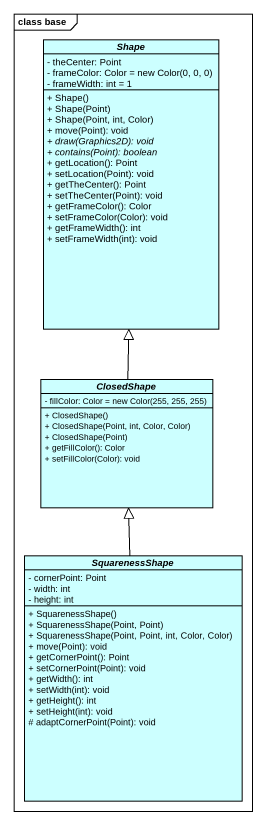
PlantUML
@startuml
mainframe class base
hide circle
hide empty members
skinparam classAttributeIconSize 0
abstract class Shape #CCFFFF {
  - theCenter: Point
  {field} - frameColor: Color = new Color(0, 0, 0)
  - frameWidth: int = 1
  + Shape()
  + Shape(Point)
  + Shape(Point, int, Color)
  + move(Point): void
  {abstract} + draw(Graphics2D): void
  {abstract} + contains(Point): boolean
  + getLocation(): Point
  + setLocation(Point): void
  + getTheCenter(): Point
  + setTheCenter(Point): void
  + getFrameColor(): Color
  + setFrameColor(Color): void
  + getFrameWidth(): int
  + setFrameWidth(int): void
}
abstract class ClosedShape #CCFFFF {
  {field} - fillColor: Color = new Color(255, 255, 255)
  + ClosedShape()
  + ClosedShape(Point, int, Color, Color)
  + ClosedShape(Point)
  + getFillColor(): Color
  + setFillColor(Color): void
}
abstract class SquarenessShape #CCFFFF {
  - cornerPoint: Point
  - width: int
  - height: int
  + SquarenessShape()
  + SquarenessShape(Point, Point)
  + SquarenessShape(Point, Point, int, Color, Color)
  + move(Point): void
  + getCornerPoint(): Point
  + setCornerPoint(Point): void
  + getWidth(): int
  + setWidth(int): void
  + getHeight(): int
  + setHeight(int): void
  # adaptCornerPoint(Point): void
}
ClosedShape -up-|> Shape
SquarenessShape -up-|> ClosedShape
@enduml
